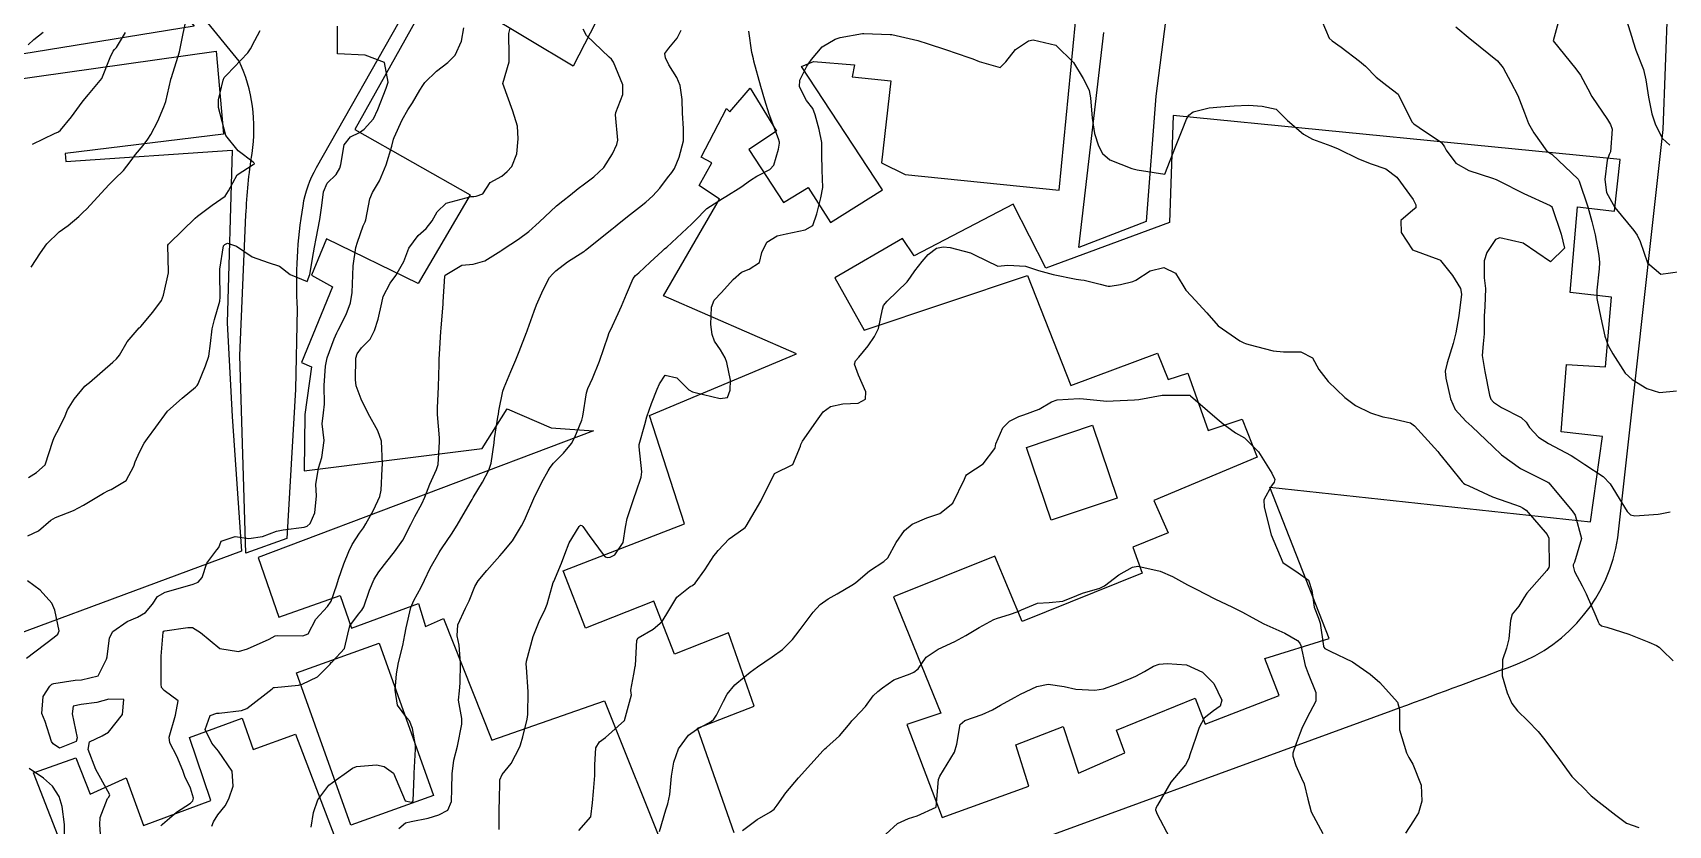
# Model space of a CAD drawing. Header units: metres. Extents: x 298520 to 308411, y 7433745 to 7450750.
# Drawn here: x 304060.8 to 304179.2, y 7439844.2 to 7439901.6 of the extents above; entities that cross this region are included whole.
import ezdxf

# ---------------------------------------------------------------- set-up
doc = ezdxf.new("R2010")
doc.units = ezdxf.units.M
doc.header["$LTSCALE"] = 10
for name, color, linetype in [('Curvas de Nivel 1m', 11, 'Continuous'), ('Curvas de Nivel 5m', 15, 'Continuous'), ('Edificações', 30, 'Continuous'), ('Vias Primárias', 230, 'Continuous')]:
    doc.layers.add(name, color=color, linetype=linetype)

msp = doc.modelspace()

# ---------------------------------------------------------------- linework, layer by layer
at = {"layer": 'Curvas de Nivel 1m', "flags": 128}
for points, elevation in [([(304176.03, 7439902.97), (304176.55, 7439901.28), (304176.65, 7439900.96), (304176.85, 7439900.36), (304177.4, 7439898.95), (304177.58, 7439898.2), (304177.75, 7439896.95), (304178.01, 7439895.73), (304178.26, 7439894.95), (304178.77, 7439893.96), (304179.31, 7439893.48)], 749), ([(304060.42, 7439865.19), (304061.2, 7439865.56), (304062.09, 7439866.33), (304062.43, 7439866.52), (304063.73, 7439867.02), (304064.44, 7439867.41), (304065.89, 7439868.28), (304066.26, 7439868.47), (304066.46, 7439868.55), (304067.53, 7439869.2), (304068.08, 7439870.25), (304068.19, 7439870.55), (304068.49, 7439871.26), (304068.85, 7439871.9), (304069.08, 7439872.24), (304069.68, 7439873.07), (304070.52, 7439874.23), (304071.58, 7439875.17), (304072.55, 7439875.95), (304072.68, 7439876.07), (304072.76, 7439876.2), (304073.27, 7439877.49), (304073.51, 7439878.19), (304073.65, 7439879.13), (304073.76, 7439880.19), (304073.94, 7439880.85), (304074.32, 7439882.18), (304074.35, 7439882.46), (304074.31, 7439884.18), (304074.33, 7439884.5), (304074.58, 7439886.18), (304074.62, 7439886.24), (304074.67, 7439886.28), (304074.88, 7439886.38), (304075.53, 7439886.17), (304076.66, 7439885.38), (304077.81, 7439884.98), (304078.65, 7439884.71), (304079.42, 7439884.12), (304080.64, 7439883.61), (304080.84, 7439884.11), (304081.1, 7439885.67), (304081.17, 7439886.1), (304081.29, 7439886.72), (304081.56, 7439888.1), (304081.71, 7439889.1), (304081.83, 7439890.09), (304082.08, 7439890.73), (304082.73, 7439891.35), (304083.01, 7439891.8), (304083.09, 7439892.08), (304083.32, 7439893.51), (304083.79, 7439894.07), (304084.43, 7439894.4), (304084.77, 7439894.63), (304085.44, 7439895.39), (304085.77, 7439896.05), (304086.36, 7439897.59), (304086.5, 7439898.03), (304086.25, 7439899.46), (304084.83, 7439899.99), (304082.83, 7439900.08), (304082.83, 7439902.08)], 747), ([(304060.45, 7439900.74), (304060.84, 7439901.12), (304061.53, 7439901.66)], 743), ([(304060.47, 7439869.42), (304061.04, 7439869.78), (304061.66, 7439870.33), (304062.23, 7439872.05), (304062.33, 7439872.32), (304062.51, 7439872.67), (304063.07, 7439873.76), (304063.3, 7439874.31), (304063.76, 7439875.09), (304064.55, 7439876.02), (304064.7, 7439876.15), (304064.88, 7439876.3), (304066.57, 7439877.77), (304066.84, 7439878), (304067.05, 7439878.27), (304067.61, 7439879.23), (304068.47, 7439880.25), (304068.54, 7439880.3), (304068.59, 7439880.36), (304069.46, 7439881.39), (304070.09, 7439882.24), (304070.25, 7439882.61), (304070.6, 7439884.23), (304070.6, 7439884.27), (304070.56, 7439886.23), (304070.59, 7439886.31), (304070.67, 7439886.39), (304072.54, 7439888.2), (304072.69, 7439888.34), (304073.77, 7439889.13), (304074.71, 7439889.79), (304074.95, 7439890.18), (304075.57, 7439891.33), (304076.74, 7439892.07), (304076.8, 7439892.09), (304076.82, 7439892.15), (304076.74, 7439892.24), (304075.65, 7439893.07), (304074.76, 7439894.18), (304074.23, 7439896.19), (304074.22, 7439896.76), (304074.55, 7439898.18), (304074.64, 7439898.36), (304074.82, 7439898.57), (304076.35, 7439900.16), (304076.55, 7439900.44), (304076.85, 7439901.04), (304077.23, 7439901.77)], 746), ([(304060.75, 7439893.55), (304062.34, 7439894.33), (304062.63, 7439894.45), (304062.77, 7439894.55), (304063.57, 7439895.52), (304064.16, 7439896.31), (304064.42, 7439896.68), (304064.8, 7439897.15), (304065.77, 7439898.29), (304066.37, 7439899.82), (304066.6, 7439900.27), (304066.7, 7439900.41), (304066.84, 7439900.55), (304067.49, 7439901.62)], 744), ([(304065.76, 7439842.67), (304065.63, 7439844.29), (304065.65, 7439844.8), (304066.19, 7439846.18), (304066.24, 7439846.24), (304066.28, 7439846.28), (304066.36, 7439846.44), (304066.2, 7439846.72), (304065.34, 7439848.29), (304064.79, 7439849.73), (304064.88, 7439850.29), (304065.81, 7439850.72), (304066.25, 7439850.99), (304067.28, 7439852.26), (304067.37, 7439853.36), (304066.27, 7439853.38), (304065.42, 7439853.14), (304064.27, 7439853), (304063.7, 7439852.88), (304063.62, 7439852.31), (304063.98, 7439850.57), (304063.92, 7439850.3), (304062.71, 7439849.84), (304062.24, 7439850.15), (304062.12, 7439850.32), (304061.68, 7439851.75), (304061.42, 7439852.33), (304061.52, 7439853.57), (304062.02, 7439854.32), (304062.15, 7439854.45), (304062.29, 7439854.51), (304063.85, 7439854.74), (304064.29, 7439854.78), (304065.52, 7439855.07), (304066.12, 7439856.28), (304066.15, 7439856.45), (304066.33, 7439857.82), (304066.56, 7439858.28), (304067.62, 7439858.99), (304068.35, 7439859.3), (304068.94, 7439859.66), (304069.44, 7439860.24), (304069.8, 7439860.81), (304070.37, 7439861.12), (304071.65, 7439861.49), (304072.38, 7439861.71), (304072.74, 7439861.84), (304073.05, 7439862.19), (304073.37, 7439863.21), (304074.11, 7439864.18), (304074.24, 7439864.35), (304074.41, 7439864.8), (304075.42, 7439865.16), (304076.42, 7439865), (304077.41, 7439865.15), (304078.42, 7439865.53), (304078.91, 7439865.64), (304080.43, 7439865.82), (304080.64, 7439865.89), (304080.85, 7439866.1), (304081.2, 7439866.86), (304081.32, 7439868.1), (304081.28, 7439868.92), (304081.47, 7439870.1), (304081.7, 7439870.87), (304081.87, 7439872.09), (304081.73, 7439873.3), (304081.82, 7439874.09), (304081.89, 7439874.73), (304081.87, 7439876.09), (304081.96, 7439877.48), (304082.08, 7439878.09), (304082.59, 7439879.45), (304082.79, 7439879.88), (304082.89, 7439880.08), (304083.47, 7439881.21), (304083.77, 7439882.07), (304083.89, 7439882.8), (304083.95, 7439884.07), (304083.98, 7439884.74), (304084.17, 7439886.06), (304084.28, 7439886.46), (304084.69, 7439887.64), (304084.83, 7439887.92), (304084.89, 7439888.06), (304085.17, 7439889.59), (304085.37, 7439890.05), (304085.89, 7439890.89), (304086.36, 7439892.04), (304086.76, 7439893.4), (304086.89, 7439893.9), (304086.93, 7439894.03), (304087.51, 7439895.3), (304087.92, 7439896.02), (304088.26, 7439896.55), (304088.81, 7439897.46), (304089.02, 7439897.8), (304089.17, 7439898.01), (304090, 7439898.82), (304090.83, 7439899.45), (304091.35, 7439899.98), (304091.82, 7439901.01), (304091.99, 7439901.97)], 748), ([(304070.05, 7439844.23), (304070.11, 7439844.28), (304070.16, 7439844.32), (304071.19, 7439845.2), (304072.19, 7439845.84), (304072.37, 7439846.02), (304072.41, 7439846.2), (304072.2, 7439846.93), (304071.78, 7439847.78), (304071.63, 7439848.21), (304071.2, 7439849.25), (304070.69, 7439850.22), (304070.64, 7439850.62), (304071.1, 7439852.22), (304071.31, 7439853.25), (304070.28, 7439854), (304070.09, 7439854.23), (304070.06, 7439854.46), (304070.07, 7439856.23), (304070.07, 7439856.48), (304070.21, 7439858.23), (304070.26, 7439858.3), (304070.33, 7439858.33), (304071.99, 7439858.56), (304072.34, 7439858.57), (304072.91, 7439858.19), (304074.32, 7439857.05), (304075.66, 7439856.82), (304076.32, 7439857.03), (304077.9, 7439857.71), (304078.33, 7439857.95), (304078.48, 7439857.98), (304080.33, 7439857.96), (304080.71, 7439858.1), (304081.28, 7439859.16), (304082.12, 7439860.08), (304082.37, 7439860.48), (304082.79, 7439861.66), (304082.92, 7439862.07), (304083.29, 7439863.17), (304083.66, 7439864.07), (304083.91, 7439864.56), (304084.42, 7439865.39), (304084.71, 7439865.78), (304084.9, 7439866.06), (304085.44, 7439867.06), (304085.9, 7439868.05), (304086, 7439868.5), (304086.08, 7439870.04), (304086.1, 7439870.42), (304086.03, 7439872.04), (304085.76, 7439872.8), (304085.06, 7439874.05), (304084.54, 7439875.08), (304084.19, 7439876.06), (304084.15, 7439876.48), (304084.17, 7439878.06), (304084.26, 7439878.38), (304084.58, 7439878.8), (304085.21, 7439879.43), (304085.52, 7439880.05), (304085.78, 7439880.87), (304086.04, 7439882.05), (304086.15, 7439882.52), (304086.64, 7439883.48), (304087.05, 7439884.03), (304087.64, 7439885.05), (304088.01, 7439886.02), (304088.68, 7439886.94), (304089.25, 7439887.44), (304089.7, 7439888), (304090.05, 7439888.64), (304090.71, 7439889.28), (304092.51, 7439889.76), (304092.71, 7439889.77), (304092.89, 7439889.78), (304093.35, 7439889.95), (304093.89, 7439890.78), (304094.73, 7439891.23), (304095.12, 7439891.56), (304095.47, 7439891.93), (304095.83, 7439892.85), (304095.92, 7439893.93), (304095.86, 7439894.85), (304095.54, 7439895.93), (304094.81, 7439897.94), (304095.26, 7439899.5), (304095.26, 7439899.94), (304095.24, 7439901.55), (304095.33, 7439901.94)], 749), ([(304080.94, 7439844.1), (304081.11, 7439845.16), (304081.42, 7439846.09), (304082.2, 7439847.15), (304082.74, 7439847.54), (304083.5, 7439848.07), (304083.92, 7439848.37), (304084.22, 7439848.49), (304085.65, 7439848.61), (304086.22, 7439848.51), (304086.9, 7439848.03), (304087.29, 7439847.11), (304087.73, 7439846.02), (304088.19, 7439845.93), (304088.26, 7439845.94), (304088.32, 7439846.01), (304088.39, 7439847.83), (304088.39, 7439848.01), (304088.49, 7439849.76), (304088.48, 7439850.01), (304088.26, 7439851.24), (304088.05, 7439851.8), (304087.85, 7439852.02), (304087.19, 7439852.94), (304087.02, 7439854.03), (304087.12, 7439855.21), (304087.26, 7439856.03), (304087.58, 7439857.27), (304087.72, 7439858.02), (304087.81, 7439858.54), (304088.14, 7439860.01), (304088.37, 7439860.51), (304088.89, 7439861.49), (304089.13, 7439862), (304089.54, 7439862.85), (304090.21, 7439863.99), (304090.28, 7439864.12), (304090.41, 7439864.33), (304091.08, 7439865.32), (304091.5, 7439865.97), (304092.45, 7439867.59), (304092.59, 7439867.82), (304092.67, 7439867.96), (304093.34, 7439869.08), (304093.8, 7439869.95), (304093.96, 7439870.46), (304094.17, 7439871.94), (304094.21, 7439872.24), (304094.48, 7439873.94), (304094.49, 7439873.98), (304094.53, 7439874.24), (304094.82, 7439875.67), (304094.9, 7439875.94), (304095.39, 7439877.1), (304095.74, 7439877.93), (304095.98, 7439878.53), (304096.52, 7439879.92), (304096.54, 7439879.97), (304096.6, 7439880.11), (304097.07, 7439881.46), (304097.25, 7439881.91), (304097.73, 7439883), (304098.19, 7439883.9), (304098.4, 7439884.14), (304098.65, 7439884.37), (304099.5, 7439885.04), (304100.67, 7439885.77), (304100.73, 7439885.81), (304100.79, 7439885.87), (304102.69, 7439887.39), (304102.94, 7439887.59), (304103.24, 7439887.83), (304104.05, 7439888.47), (304104.7, 7439888.99), (304105.16, 7439889.36), (304105.67, 7439889.81), (304106.17, 7439890.35), (304106.73, 7439891.1), (304107.04, 7439891.5), (304107.23, 7439891.79), (304107.57, 7439892.6), (304107.88, 7439893.78), (304107.89, 7439894.67), (304107.81, 7439895.78), (304107.79, 7439896.77), (304107.65, 7439897.79), (304107.41, 7439898.38), (304106.83, 7439899.28), (304106.58, 7439899.8), (304106.53, 7439900.11), (304106.84, 7439900.49), (304107.44, 7439901.21), (304107.72, 7439901.79)], 751), ([(304087.29, 7439844.02), (304087.76, 7439844.42), (304088.17, 7439844.52), (304089.41, 7439844.76), (304090.18, 7439845.01), (304090.83, 7439845.34), (304091.08, 7439845.98), (304091.12, 7439846.89), (304091.15, 7439847.98), (304091.25, 7439848.95), (304091.52, 7439849.97), (304091.85, 7439851.56), (304091.84, 7439851.97), (304091.61, 7439853.3), (304091.67, 7439853.97), (304091.73, 7439854.53), (304091.74, 7439855.97), (304091.64, 7439857.28), (304091.5, 7439857.97), (304091.55, 7439858.76), (304092.1, 7439859.96), (304092.37, 7439860.5), (304092.79, 7439861.54), (304093.03, 7439861.95), (304093.65, 7439862.69), (304094.4, 7439863.53), (304094.59, 7439863.75), (304094.77, 7439863.94), (304095.51, 7439864.84), (304096.17, 7439865.92), (304096.26, 7439866.09), (304096.44, 7439866.49), (304097.05, 7439867.91), (304097.64, 7439869.08), (304098.08, 7439869.9), (304098.23, 7439870.14), (304098.48, 7439870.46), (304099.2, 7439871.17), (304099.77, 7439871.88), (304100.03, 7439872.35), (304100.52, 7439873.56), (304100.59, 7439873.87), (304100.87, 7439875.55), (304100.96, 7439875.86), (304101.3, 7439876.59), (304101.81, 7439877.85), (304102.43, 7439879.68), (304102.49, 7439879.84), (304102.52, 7439879.92), (304102.6, 7439880.09), (304103.15, 7439881.3), (304103.39, 7439881.83), (304103.76, 7439882.7), (304104.24, 7439883.82), (304104.42, 7439884.04), (304104.65, 7439884.24), (304105.47, 7439885), (304106.34, 7439885.8), (304106.52, 7439885.96), (304106.68, 7439886.1), (304108.49, 7439887.77), (304108.7, 7439888), (304109.57, 7439888.89), (304110.71, 7439889.61), (304110.96, 7439889.75), (304112.03, 7439890.43), (304112.73, 7439890.94), (304113.21, 7439891.24), (304114.13, 7439891.71), (304114.43, 7439892.02), (304114.76, 7439893.19), (304114.84, 7439893.62), (304114.84, 7439893.7), (304114.77, 7439893.93), (304114.1, 7439895.71), (304113.79, 7439896.73), (304113.48, 7439897.71), (304112.99, 7439899.56), (304112.96, 7439899.72), (304112.84, 7439900.19), (304112.61, 7439901.72)], 752), ([(304154.11, 7439902.47), (304154.65, 7439901.22), (304154.86, 7439901.02), (304155.5, 7439900.57), (304156.84, 7439899.56), (304157.26, 7439899.19), (304158.04, 7439898.4), (304158.82, 7439897.79), (304159.64, 7439897.16), (304160.45, 7439895.49), (304160.66, 7439895.15), (304160.78, 7439895.03), (304161.16, 7439894.76), (304162.77, 7439893.66), (304162.99, 7439893.35), (304163.1, 7439893.12), (304163.81, 7439892.17), (304164.75, 7439891.65), (304166.47, 7439891.08), (304166.74, 7439890.98), (304166.93, 7439890.89), (304168.73, 7439889.98), (304170.64, 7439889.11), (304170.71, 7439889.06), (304170.74, 7439889.03), (304170.78, 7439888.96), (304171.45, 7439887.02), (304171.69, 7439886.01), (304170.66, 7439885.03), (304168.68, 7439886.38), (304166.99, 7439886.77), (304166.69, 7439886.64), (304166.06, 7439885.7), (304165.87, 7439885.09), (304165.86, 7439883.88), (304165.96, 7439883.09), (304165.92, 7439881.8), (304165.86, 7439881.09), (304165.86, 7439879.83), (304165.79, 7439879.09), (304165.73, 7439878.24), (304165.92, 7439877.09), (304166.24, 7439875.39), (304166.35, 7439875.08), (304166.54, 7439874.88), (304167.12, 7439874.49), (304168.53, 7439873.76), (304168.91, 7439873.43), (304169.14, 7439873.05), (304169.8, 7439872.33), (304170.51, 7439871.87), (304172.16, 7439871.01), (304172.5, 7439870.8), (304173.14, 7439870.36), (304174.48, 7439869.49), (304174.99, 7439868.97), (304175.84, 7439867.59), (304176.21, 7439866.96), (304176.45, 7439866.72), (304176.77, 7439866.64), (304178.45, 7439866.76), (304178.61, 7439866.78), (304179.33, 7439866.93)], 752), ([(304163.8, 7439902.04), (304164.86, 7439901.16), (304164.94, 7439901.1), (304166.84, 7439899.57), (304167.24, 7439899.07), (304167.79, 7439898.04), (304168.3, 7439897.06), (304168.79, 7439895.81), (304169.08, 7439895.05), (304169.45, 7439894.37), (304170.4, 7439893.03), (304170.63, 7439892.9), (304170.76, 7439892.82), (304172.66, 7439891.01), (304172.74, 7439890.86), (304173.37, 7439889), (304173.67, 7439887.96), (304173.9, 7439886.99), (304174.17, 7439885.49), (304174.22, 7439884.99), (304174.2, 7439884.53), (304174.02, 7439882.99), (304174.03, 7439882.38), (304174.3, 7439880.98), (304174.6, 7439879.64), (304174.84, 7439878.98), (304175.19, 7439878.37), (304176.08, 7439876.96), (304176.57, 7439876.52), (304177.64, 7439875.87), (304178.55, 7439875.58), (304179.79, 7439875.69)], 751), ([(304094.54, 7439843.94), (304094.55, 7439845.58), (304094.56, 7439845.94), (304094.6, 7439847.54), (304094.76, 7439847.93), (304095.42, 7439848.73), (304096.05, 7439849.92), (304096.1, 7439850.07), (304096.25, 7439850.66), (304096.58, 7439851.92), (304096.62, 7439852.27), (304096.64, 7439853.91), (304096.53, 7439855.7), (304096.5, 7439855.92), (304096.52, 7439856.12), (304097.01, 7439857.91), (304097.44, 7439859), (304097.87, 7439859.9), (304098.01, 7439860.25), (304098.38, 7439861.56), (304098.45, 7439861.82), (304098.49, 7439861.89), (304099.06, 7439863.22), (304099.29, 7439863.88), (304099.61, 7439864.68), (304100.34, 7439865.87), (304100.38, 7439865.93), (304100.43, 7439865.96), (304100.52, 7439865.95), (304100.6, 7439865.87), (304101.06, 7439865.22), (304102.08, 7439863.84), (304102.23, 7439863.67), (304102.4, 7439863.62), (304102.58, 7439863.66), (304102.91, 7439863.83), (304103.52, 7439864.72), (304103.69, 7439865.83), (304103.82, 7439866.45), (304104.27, 7439867.82), (304104.31, 7439867.96), (304104.46, 7439868.38), (304104.83, 7439869.45), (304104.88, 7439869.82), (304104.68, 7439871.63), (304104.69, 7439871.82), (304105.08, 7439873.25), (304105.23, 7439873.81), (304105.57, 7439874.78), (304105.99, 7439875.81), (304106.15, 7439876.21), (304106.56, 7439876.83), (304107.41, 7439876.64), (304108.27, 7439875.77), (304108.55, 7439875.63), (304108.74, 7439875.58), (304110.54, 7439875.13), (304111.07, 7439875.22), (304111.26, 7439875.74), (304111.29, 7439876.47), (304111.02, 7439877.74), (304110.91, 7439878.08), (304110.58, 7439878.65), (304110.13, 7439879.29), (304109.96, 7439879.76), (304109.86, 7439880.5), (304109.91, 7439881.76), (304110.12, 7439882.26), (304110.63, 7439882.8), (304111.49, 7439883.74), (304112.1, 7439884.28), (304112.65, 7439884.5), (304113.39, 7439884.98), (304113.57, 7439885.71), (304113.93, 7439886.46), (304114.68, 7439886.9), (304115.32, 7439887.06), (304116.69, 7439887.35), (304117.26, 7439887.67), (304117.55, 7439888.51), (304117.84, 7439889.66), (304117.97, 7439890.41), (304117.92, 7439891.66), (304117.9, 7439892.81), (304117.9, 7439893.66), (304117.71, 7439894.6), (304117.42, 7439895.67), (304117.26, 7439896.13), (304116.8, 7439896.71), (304116.3, 7439897.69), (304116.32, 7439898.18), (304116.83, 7439899.18), (304117.15, 7439899.68), (304117.93, 7439900.58), (304118.86, 7439901.15), (304119.24, 7439901.26), (304120.86, 7439901.55), (304120.94, 7439901.55), (304122.86, 7439901.49), (304122.98, 7439901.48), (304124.85, 7439901.04), (304125.61, 7439900.81), (304126.85, 7439900.4), (304128.54, 7439899.83), (304128.84, 7439899.73), (304129.31, 7439899.53), (304130.83, 7439899.09), (304131.23, 7439899.5), (304131.93, 7439900.41), (304132.86, 7439901.02), (304133.22, 7439901.11), (304134.85, 7439900.71), (304136.12, 7439899.45), (304136.82, 7439898.29), (304137.13, 7439897.75), (304137.26, 7439897.43), (304137.35, 7439896.89), (304137.48, 7439895.43), (304137.65, 7439894.31), (304137.93, 7439893.42), (304138.22, 7439892.88), (304138.75, 7439892.42), (304140.36, 7439891.78), (304140.75, 7439891.7), (304142.74, 7439891.37), (304143.51, 7439893.36), (304143.99, 7439894.57), (304144.32, 7439895.35), (304144.49, 7439895.64), (304144.79, 7439895.88), (304145.95, 7439896.18), (304146.8, 7439896.24), (304147.77, 7439896.33), (304148.8, 7439896.37), (304149.78, 7439896.3), (304150.8, 7439896.08), (304151.63, 7439895.26), (304152.77, 7439894.26), (304153.43, 7439893.9), (304154.76, 7439893.42), (304155.29, 7439893.21), (304156.76, 7439892.49), (304157.69, 7439892.13), (304158.75, 7439891.75), (304159.53, 7439891.16), (304160.72, 7439889.54), (304160.91, 7439889.15), (304160.92, 7439888.93), (304160.71, 7439888.77), (304159.83, 7439888.03), (304159.85, 7439887.16), (304160.67, 7439885.91), (304162.59, 7439885.21), (304162.66, 7439885.18), (304162.71, 7439885.13), (304163.56, 7439884.03), (304164.14, 7439883.11), (304164.22, 7439882.69), (304164.03, 7439881.11), (304163.82, 7439879.9), (304163.61, 7439879.11), (304163.18, 7439877.72), (304163.05, 7439877.12), (304163.08, 7439876.6), (304163.42, 7439875.12), (304163.77, 7439874.35), (304164.53, 7439873.49), (304164.97, 7439873.1), (304166.51, 7439871.65), (304167.13, 7439871.07), (304168.49, 7439870.06), (304170.38, 7439869.13), (304170.47, 7439869.08), (304170.55, 7439869.03), (304171, 7439868.49), (304172.23, 7439867.01), (304172.45, 7439866.69), (304172.9, 7439865), (304172.41, 7439863.28), (304172.31, 7439863.1), (304172.3, 7439863.01), (304172.4, 7439862.61), (304172.97, 7439861.58), (304173.25, 7439861), (304173.96, 7439859.39), (304174.11, 7439858.98), (304174.18, 7439858.82), (304174.35, 7439858.69), (304174.75, 7439858.58), (304176.34, 7439858.07), (304177.79, 7439857.49), (304178.34, 7439857.27), (304178.54, 7439857.14), (304178.74, 7439856.93), (304179.55, 7439856.15)], 753), ([(304100.3, 7439843.87), (304101.19, 7439844.85), (304101.31, 7439845.86), (304101.38, 7439846.68), (304101.47, 7439847.86), (304101.46, 7439848.62), (304101.54, 7439849.86), (304101.81, 7439850.29), (304102.25, 7439850.59), (304103.63, 7439851.83), (304104.13, 7439853.68), (304104.11, 7439853.82), (304104.08, 7439854.03), (304104.3, 7439855.18), (304104.4, 7439855.73), (304104.41, 7439855.82), (304104.5, 7439857.65), (304104.61, 7439857.82), (304105.7, 7439858.45), (304106.34, 7439859), (304106.82, 7439859.79), (304107.4, 7439860.76), (304108.38, 7439861.54), (304108.53, 7439861.61), (304108.74, 7439861.77), (304109.43, 7439862.73), (304110.09, 7439863.75), (304110.23, 7439863.92), (304110.41, 7439864.14), (304111.2, 7439864.97), (304112.27, 7439865.73), (304112.36, 7439865.8), (304112.43, 7439865.9), (304113.5, 7439867.71), (304114.47, 7439869.7), (304115.81, 7439870.36), (304116.35, 7439871.68), (304116.38, 7439871.81), (304116.51, 7439872.05), (304117.64, 7439873.66), (304118.01, 7439874.17), (304118.54, 7439874.55), (304119.43, 7439874.75), (304120.54, 7439874.81), (304121.08, 7439875.09), (304121.1, 7439875.62), (304120.56, 7439876.83), (304120.26, 7439877.63), (304120.35, 7439877.86), (304120.58, 7439878.14), (304121.26, 7439878.94), (304121.73, 7439879.62), (304122.01, 7439880.21), (304122.3, 7439881.61), (304122.36, 7439881.88), (304122.63, 7439882.18), (304124.09, 7439883.59), (304124.33, 7439883.91), (304124.65, 7439884.38), (304125.18, 7439885.06), (304125.6, 7439885.57), (304126.22, 7439886.02), (304126.68, 7439886.11), (304127.2, 7439886.07), (304128.67, 7439885.67), (304128.96, 7439885.53), (304130.66, 7439884.71), (304131.38, 7439884.79), (304132.66, 7439884.72), (304133.59, 7439884.41), (304134.65, 7439884.12), (304136.32, 7439883.77), (304136.65, 7439883.73), (304136.91, 7439883.7), (304138.05, 7439883.42), (304138.51, 7439883.29), (304138.64, 7439883.26), (304138.79, 7439883.26), (304139.53, 7439883.4), (304140.42, 7439883.61), (304140.65, 7439883.71), (304141.67, 7439884.37), (304142.66, 7439884.63), (304143.51, 7439884.21), (304144.05, 7439883.35), (304144.27, 7439882.98), (304144.64, 7439882.57), (304145.78, 7439881.33), (304146.61, 7439880.4), (304148.17, 7439879.3), (304148.46, 7439879.16), (304148.59, 7439879.11), (304148.83, 7439879.05), (304150.59, 7439878.58), (304151.34, 7439878.51), (304152.59, 7439878.51), (304153.44, 7439878.09), (304153.9, 7439877.23), (304154.56, 7439876.36), (304155.77, 7439875.21), (304156.54, 7439874.64), (304157.63, 7439874.09), (304158.53, 7439873.82), (304159.08, 7439873.72), (304160.53, 7439873.37), (304160.81, 7439873.15), (304162.5, 7439871.29), (304162.58, 7439871.2), (304162.63, 7439871.13), (304163.38, 7439870.22), (304164.27, 7439869.1), (304164.37, 7439869), (304164.47, 7439868.94), (304164.75, 7439868.81), (304166.46, 7439868.01), (304168.06, 7439867.46), (304168.46, 7439867.31), (304168.63, 7439867.23), (304168.91, 7439867.05), (304170.43, 7439865.29), (304170.54, 7439865.03), (304170.55, 7439864.9), (304170.56, 7439863.03), (304170.54, 7439862.9), (304170.4, 7439862.7), (304168.95, 7439861.05), (304168.74, 7439860.7), (304168.37, 7439860.11), (304167.89, 7439859.53), (304167.77, 7439859.07), (304167.66, 7439857.75), (304167.47, 7439857.07), (304167.18, 7439856.22), (304167.17, 7439855.07), (304167.53, 7439853.83), (304167.87, 7439853.06), (304168.28, 7439852.52), (304169.03, 7439851.81), (304169.77, 7439851.04), (304170.25, 7439850.44), (304171.32, 7439849.02), (304172.22, 7439847.78), (304172.59, 7439847.38), (304173, 7439847), (304173.61, 7439846.39), (304174.2, 7439845.92), (304175.39, 7439844.97), (304176.18, 7439844.4), (304177.05, 7439844.08)], 754), ([(304112.17, 7439843.88), (304113.23, 7439844.67), (304114.19, 7439845.22), (304114.46, 7439845.42), (304114.68, 7439845.7), (304115.3, 7439846.59), (304116.21, 7439847.68), (304118.01, 7439849.65), (304118.12, 7439849.77), (304118.24, 7439849.87), (304119.18, 7439850.71), (304119.96, 7439851.63), (304120.09, 7439851.8), (304120.27, 7439851.99), (304121.06, 7439852.84), (304121.62, 7439853.62), (304121.96, 7439853.94), (304122.29, 7439854.2), (304123.13, 7439854.77), (304124.31, 7439855.22), (304124.57, 7439855.32), (304124.88, 7439855.57), (304125.47, 7439856.42), (304126.33, 7439857), (304127.53, 7439857.54), (304128.34, 7439857.98), (304129.3, 7439858.56), (304130.35, 7439859.13), (304130.62, 7439859.23), (304131.49, 7439859.5), (304132.12, 7439859.73), (304132.36, 7439859.85), (304133.52, 7439860.32), (304134.37, 7439860.37), (304135.36, 7439860.46), (304136.37, 7439860.87), (304136.77, 7439861.05), (304138.03, 7439861.42), (304138.38, 7439861.58), (304139.42, 7439862.37), (304140.4, 7439862.94), (304140.79, 7439862.99), (304142.4, 7439862.65), (304143.29, 7439862.26), (304144.39, 7439861.66), (304145, 7439861.33), (304146.37, 7439860.64), (304147.63, 7439860.04), (304148.36, 7439859.68), (304149.07, 7439859.29), (304149.9, 7439858.83), (304150.35, 7439858.63), (304151.44, 7439858.16), (304152.34, 7439857.63), (304152.51, 7439857.43), (304152.58, 7439857.25), (304152.9, 7439855.82), (304153.13, 7439855.24), (304153.68, 7439853.85), (304153.67, 7439853.23), (304153.02, 7439851.99), (304152.67, 7439851.24), (304152.55, 7439850.95), (304152.25, 7439850.16), (304152.02, 7439849.47), (304152.02, 7439849.25), (304152.23, 7439848.58), (304152.64, 7439847.66), (304152.83, 7439847.24), (304153.1, 7439846.13), (304153.33, 7439845.23), (304154.17, 7439843.66)], 756), ([(304060.31, 7439856.35), (304062.33, 7439857.87), (304062.58, 7439858.07), (304062.68, 7439858.32), (304062.36, 7439859.81), (304062.15, 7439860.32), (304061.31, 7439861.27), (304060.38, 7439861.95)], 747), ([(304122.54, 7439843.6), (304123.38, 7439844.38), (304124.18, 7439844.74), (304124.81, 7439844.94), (304126.19, 7439845.56), (304126.35, 7439847.56), (304126.45, 7439847.79), (304127.52, 7439849.54), (304127.67, 7439850.11), (304127.92, 7439851.54), (304128.27, 7439851.83), (304129.52, 7439852.27), (304130.27, 7439852.6), (304130.85, 7439852.93), (304131.86, 7439853.49), (304132.13, 7439853.64), (304132.29, 7439853.73), (304133.48, 7439854.29), (304134.3, 7439854.46), (304135.46, 7439854.28), (304136.29, 7439854.11), (304137.68, 7439854.03), (304138.29, 7439854.12), (304139.23, 7439854.47), (304140.31, 7439854.89), (304140.65, 7439855.04), (304141.27, 7439855.38), (304141.93, 7439855.76), (304142.32, 7439855.9), (304142.92, 7439855.96), (304144.32, 7439855.85), (304145.47, 7439855.33), (304146.3, 7439854.51), (304146.87, 7439853.31), (304146.74, 7439852.86), (304146.27, 7439852.52), (304145.6, 7439852), (304145.23, 7439851.33), (304144.99, 7439850.59), (304144.55, 7439849.34), (304144.47, 7439849.09), (304144.23, 7439848.61), (304143.17, 7439847.36), (304142.2, 7439845.71), (304142.08, 7439845.49), (304142.06, 7439845.37), (304142.19, 7439845.05), (304143.07, 7439843.36)], 757), ([(304063.07, 7439843.39), (304063.06, 7439844.31), (304062.9, 7439845.6), (304062.69, 7439846.32), (304062.2, 7439847.08), (304061.54, 7439847.66), (304060.52, 7439848.35)], 747)]:
    msp.add_lwpolyline(points, dxfattribs=dict(at, elevation=elevation))
at = {"layer": 'Curvas de Nivel 5m', "flags": 128}
for points, elevation in [([(304060.65, 7439884.65), (304061.33, 7439885.68), (304061.78, 7439886.33), (304062.68, 7439887.21), (304063.33, 7439887.67), (304064.1, 7439888.31), (304064.41, 7439888.59), (304064.7, 7439888.87), (304065.98, 7439890.28), (304066.33, 7439890.66), (304066.72, 7439891.04), (304067.35, 7439891.65), (304067.83, 7439892.26), (304068.21, 7439892.79), (304068.76, 7439893.46), (304069.1, 7439893.91), (304069.31, 7439894.24), (304069.82, 7439895.2), (304070.27, 7439896.24), (304070.4, 7439896.64), (304070.77, 7439898.23), (304070.78, 7439898.26), (304070.81, 7439898.36), (304071.4, 7439900.22), (304071.63, 7439901.44), (304071.82, 7439902.22)], 745), ([(304073.74, 7439844.18), (304073.86, 7439844.5), (304074.18, 7439845), (304074.7, 7439845.66), (304074.97, 7439846.17), (304075.29, 7439847.08), (304075.21, 7439848.17), (304074.23, 7439849.62), (304073.75, 7439850.18), (304073.26, 7439851.18), (304073.61, 7439852.19), (304074.1, 7439852.35), (304074.26, 7439852.37), (304075.88, 7439852.55), (304076.27, 7439852.71), (304078.1, 7439854.13), (304078.21, 7439854.21), (304078.28, 7439854.23), (304080.01, 7439854.39), (304080.29, 7439854.45), (304081.4, 7439854.99), (304082.31, 7439855.92), (304082.37, 7439856.02), (304082.45, 7439856.08), (304083.35, 7439857.04), (304083.59, 7439858.07), (304083.73, 7439858.68), (304084.36, 7439859.53), (304084.61, 7439859.81), (304084.74, 7439860.06), (304085.16, 7439861.27), (304085.5, 7439862.05), (304085.83, 7439862.6), (304086.4, 7439863.34), (304086.97, 7439864.03), (304087.56, 7439864.88), (304088.14, 7439866.01), (304088.44, 7439866.6), (304088.95, 7439867.51), (304089.17, 7439868), (304089.52, 7439868.94), (304090.01, 7439869.99), (304090.12, 7439870.36), (304090.23, 7439871.99), (304090.22, 7439872.28), (304090.07, 7439873.99), (304090.07, 7439874.45), (304090.15, 7439875.99), (304090.19, 7439877.62), (304090.21, 7439877.99), (304090.23, 7439878.34), (304090.33, 7439879.99), (304090.35, 7439880.24), (304090.48, 7439881.99), (304090.49, 7439882.13), (304090.61, 7439883.99), (304090.62, 7439884.02), (304090.64, 7439884.07), (304091.83, 7439884.8), (304092.66, 7439884.87), (304093.51, 7439885.1), (304094.67, 7439885.82), (304094.74, 7439885.87), (304094.84, 7439885.94), (304095.95, 7439886.66), (304096.69, 7439887.22), (304097.45, 7439887.91), (304098.7, 7439889.08), (304099.15, 7439889.45), (304099.71, 7439889.88), (304100.27, 7439890.33), (304100.73, 7439890.68), (304101.4, 7439891.19), (304102.11, 7439891.85), (304102.75, 7439892.84), (304103.07, 7439893.53), (304103.14, 7439893.84), (304102.97, 7439895.66), (304102.99, 7439895.84), (304103.5, 7439897.14), (304103.5, 7439897.83), (304102.83, 7439899.49), (304102.68, 7439899.7), (304102.52, 7439899.84), (304100.86, 7439901.42), (304100.62, 7439901.87)], 750), ([(304171.29, 7439902.62), (304170.86, 7439901.03), (304172.51, 7439899.01), (304172.83, 7439898.54), (304173.36, 7439897.54), (304173.67, 7439897), (304174.79, 7439895.32), (304175, 7439894.98), (304175.13, 7439894.62), (304175.01, 7439892.98), (304174.92, 7439892.81), (304174.76, 7439892.4), (304174.59, 7439890.98), (304174.73, 7439890.05), (304175.32, 7439888.97), (304176.7, 7439887.29), (304176.94, 7439886.96), (304177.15, 7439886.49), (304177.7, 7439884.95), (304178.65, 7439884.13), (304180.06, 7439884.32)], 750), ([(304106.16, 7439843.8), (304106.62, 7439845.36), (304106.75, 7439845.79), (304106.89, 7439846.48), (304107.02, 7439847.79), (304107.2, 7439848.82), (304107.53, 7439849.78), (304108.25, 7439850.77), (304108.84, 7439851.18), (304109.9, 7439851.75), (304110.09, 7439851.92), (304110.27, 7439852.21), (304110.78, 7439853.24), (304111.05, 7439853.74), (304111.61, 7439854.42), (304112.3, 7439855), (304112.71, 7439855.32), (304113.24, 7439855.72), (304114.32, 7439856.43), (304115.06, 7439856.96), (304115.78, 7439857.69), (304116.02, 7439858), (304116.34, 7439858.41), (304117.29, 7439859.67), (304117.79, 7439860.23), (304118.37, 7439860.63), (304119.02, 7439861), (304120.08, 7439861.63), (304120.27, 7439861.74), (304120.38, 7439861.83), (304121.35, 7439862.66), (304122.4, 7439863.33), (304122.69, 7439863.61), (304123.29, 7439864.72), (304123.89, 7439865.59), (304124.44, 7439866.05), (304125.51, 7439866.5), (304126.45, 7439866.82), (304127.38, 7439867.55), (304128.24, 7439869.3), (304128.33, 7439869.53), (304128.38, 7439869.62), (304128.48, 7439869.69), (304129.58, 7439870.42), (304130.43, 7439871.51), (304130.45, 7439871.57), (304130.51, 7439871.86), (304131, 7439873.02), (304131.5, 7439873.5), (304132.18, 7439873.84), (304132.53, 7439873.96), (304133.64, 7439874.37), (304134.54, 7439874.89), (304134.95, 7439875.05), (304136.55, 7439875.14), (304136.86, 7439875.12), (304138.55, 7439874.94), (304138.99, 7439874.97), (304140.55, 7439875.04), (304140.87, 7439875.07), (304142.55, 7439875.37), (304144.55, 7439875.38), (304144.61, 7439875.34), (304146.53, 7439873.66), (304146.96, 7439873.31), (304147.87, 7439872.66), (304148.51, 7439872.3), (304149.53, 7439871.28), (304150.48, 7439869.74), (304150.71, 7439869.27), (304150.66, 7439869.08), (304150.47, 7439868.81), (304149.92, 7439867.81), (304149.94, 7439867.28), (304150.43, 7439865.27), (304151.29, 7439863.26), (304152.4, 7439862.53), (304153.15, 7439862), (304153.39, 7439861.23), (304153.55, 7439860.04), (304153.87, 7439859.23), (304153.99, 7439858.87), (304154.24, 7439857.22), (304154.26, 7439857.15), (304154.33, 7439857.05), (304154.71, 7439856.84), (304156.32, 7439856.08), (304157.61, 7439855.19), (304158.3, 7439854.58), (304159.58, 7439853.16), (304159.74, 7439852.62), (304159.73, 7439851.16), (304160.24, 7439849.5), (304160.42, 7439849.15), (304160.69, 7439848.68), (304161.29, 7439847.14), (304161.34, 7439846), (304161.11, 7439845.14), (304160.75, 7439844.58), (304160.17, 7439843.68)], 755)]:
    msp.add_lwpolyline(points, dxfattribs=dict(at, elevation=elevation))
at = {"layer": 'Edificações'}
for points in [[(304111.56, 7439843.69), (304108.91, 7439851.27), (304113.01, 7439852.87), (304111.16, 7439858.17), (304107.25, 7439856.64), (304105.75, 7439860.46), (304100.8, 7439858.51), (304099.18, 7439862.67), (304107.97, 7439866.06), (304105.43, 7439873.91), (304116.06, 7439878.36), (304106.43, 7439882.57), (304110.49, 7439889.57), (304109.03, 7439890.56), (304109.94, 7439892.19), (304109.16, 7439892.61), (304111.01, 7439896.12), (304111.25, 7439895.89), (304112.71, 7439897.61), (304114.63, 7439894.48), (304112.61, 7439893.16), (304115.14, 7439889.32), (304116.91, 7439890.42), (304118.54, 7439887.87), (304122.3, 7439890.25), (304116.43, 7439899.17), (304117.31, 7439899.53), (304120.28, 7439899.3), (304120.11, 7439898.42), (304122.91, 7439898.12), (304122.22, 7439892.2), (304123.93, 7439891.34), (304135.09, 7439890.22), (304137.62, 7439916.29)], [(304058.06, 7439909.23), (304063.12, 7439909.84), (304063.66, 7439906.07), (304068.58, 7439906.79), (304072.46, 7439902.08), (304045.55, 7439897.73)], [(304102.37, 7439903.99), (304099.91, 7439899.18), (304089.98, 7439905.16), (304084.09, 7439894.61), (304092.44, 7439889.89), (304088.67, 7439883.47), (304082.03, 7439886.69), (304080.96, 7439884.07), (304082.47, 7439883.23), (304080.22, 7439877.74), (304080.96, 7439877.44), (304080.48, 7439873.97), (304080.42, 7439869.9), (304093.31, 7439871.51), (304095.13, 7439874.4), (304098.32, 7439873.02), (304101.38, 7439872.79), (304077.1, 7439863.62), (304078.59, 7439859.32), (304083.03, 7439860.87), (304083.84, 7439858.51), (304088.7, 7439860.29), (304089.22, 7439858.64), (304090.51, 7439859.22), (304094.01, 7439850.4), (304102.18, 7439853.25), (304106.73, 7439841.87)], [(304045.84, 7439896.29), (304074.05, 7439900.28), (304074.59, 7439894.28), (304063.13, 7439892.87), (304063.17, 7439892.3), (304075.2, 7439893.11), (304074.84, 7439880.62), (304075.2, 7439873.84), (304075.88, 7439864.08), (304051.8, 7439855.16)]]:
    msp.add_lwpolyline(points, dxfattribs=at)
for points in [[(304130.44, 7439863.73), (304123.1, 7439860.78), (304126.53, 7439852.37), (304124.06, 7439851.55), (304126.62, 7439844.82), (304132.9, 7439847.07), (304131.95, 7439850.06), (304135.38, 7439851.4), (304136.5, 7439848.03), (304139.85, 7439849.49), (304139.23, 7439851.12), (304144.94, 7439853.44), (304145.65, 7439851.56), (304151.01, 7439853.63), (304149.98, 7439856.33), (304154.65, 7439857.77), (304150.34, 7439868.72), (304173.57, 7439866.21), (304174.44, 7439872.38), (304171.44, 7439872.72), (304171.83, 7439877.6), (304174.66, 7439877.43), (304175.09, 7439882.47), (304172.09, 7439882.81), (304172.62, 7439889), (304175.31, 7439888.7), (304175.71, 7439892.43), (304143.34, 7439895.61), (304143.08, 7439887.87), (304134.12, 7439884.56), (304131.77, 7439889.21), (304124.58, 7439885.47), (304123.75, 7439886.73), (304118.84, 7439883.87), (304120.97, 7439880.09), (304132.8, 7439884.04), (304135.93, 7439876.07), (304142.2, 7439878.42), (304142.98, 7439876.51), (304144.41, 7439876.98), (304145.89, 7439872.81), (304148.33, 7439873.63), (304149.42, 7439870.9), (304141.94, 7439867.76), (304142.98, 7439865.41), (304140.42, 7439864.37), (304141.11, 7439862.5), (304132.41, 7439859)], [(304132.72, 7439871.6), (304137.5, 7439873.21), (304139.28, 7439867.93), (304134.5, 7439866.32)], [(304079.87, 7439855.28), (304085.85, 7439857.42), (304089.79, 7439846.4), (304083.8, 7439844.26)], [(304060.82, 7439848.05), (304063.9, 7439849.12), (304064.94, 7439846.51), (304067.54, 7439847.67), (304068.8, 7439844.24), (304073.67, 7439846.03), (304072.12, 7439850.59), (304075.94, 7439852.01), (304076.74, 7439849.74), (304079.8, 7439850.85), (304084.98, 7439837.25), (304081.58, 7439836.03), (304084.23, 7439828.74), (304077.21, 7439825.73), (304075.1, 7439830.19), (304070.84, 7439828.52), (304070.13, 7439830.41), (304068.05, 7439829.51)]]:
    msp.add_lwpolyline(points, close=True, dxfattribs=at)
at = {"layer": 'Vias Primárias', "elevation": 751.47}
msp.add_lwpolyline([(304145.3, 7439921.94), (304142.09, 7439897.02), (304141.39, 7439887.94), (304136.52, 7439886.07), (304138.33, 7439901.64)], dxfattribs=at)
for points in [[(304087.79, 7439903.28), (304081.29, 7439891.83, 0.08787), (304080.32, 7439889.08, 0.05624), (304079.92, 7439881.63), (304079.79, 7439875.79), (304079.17, 7439865.01), (304076.21, 7439863.95), (304075.76, 7439878.26), (304076.21, 7439888.42, -0.027609), (304076.65, 7439892.88, 0.146978), (304075.72, 7439899.56), (304068.04, 7439908.97)], [(304127.45, 7439840.96), (304159.14, 7439852.54, 0.002408), (304168.1, 7439855.86, 0.271218), (304175.54, 7439865.05), (304178.83, 7439894.61), (304179.17, 7439903.69, 0.112829)]]:
    msp.add_lwpolyline(points, format="xyb", dxfattribs=at)

doc.saveas('drawing.dxf')
